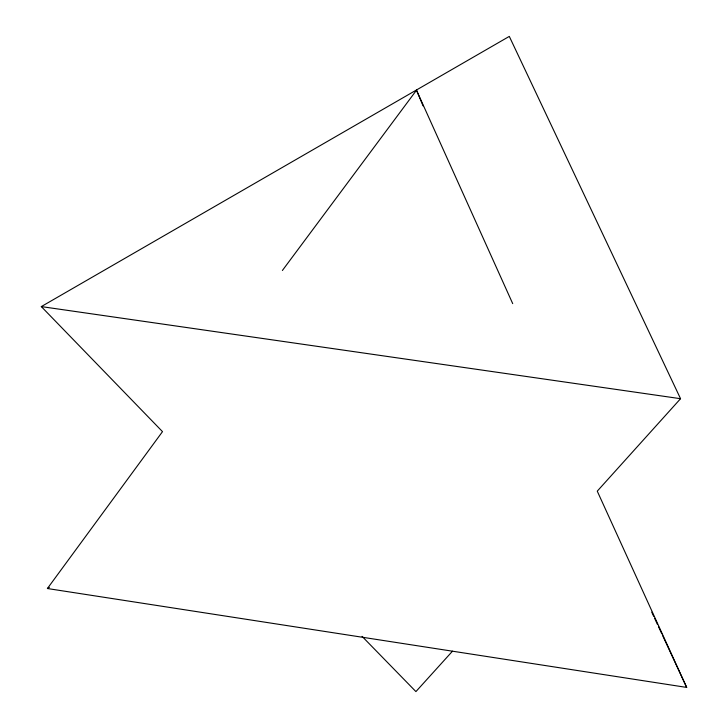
<?xml version="1.0" encoding="UTF-8"?>
<svg xmlns="http://www.w3.org/2000/svg" width="728" height="728" viewBox="0 0 728 728"><rect width="100%" height="100%" fill="white"/><g stroke="black" fill="none" stroke-linecap="round" stroke-linejoin="round"><path stroke-width="1.09" d="M47.402 588.524L162.499 431.64L41.314 306.588L509.3 36.4L680.553 398.698L597.26 491.154L686.686 687.423L47.402 588.524L49.367 587.387M282.391 270.479L416.498 90.199L512.712 303.631M452.488 651.178L415.916 691.6L362.062 636.363M41.314 306.588L680.553 398.698M651.76 612.157L653.671 616.288M654.627 618.345L657.502 624.533M658.458 626.599L661.807 633.815M662.762 635.872L686.686 687.423M416.498 90.199L423.068 105.879"/></g></svg>
